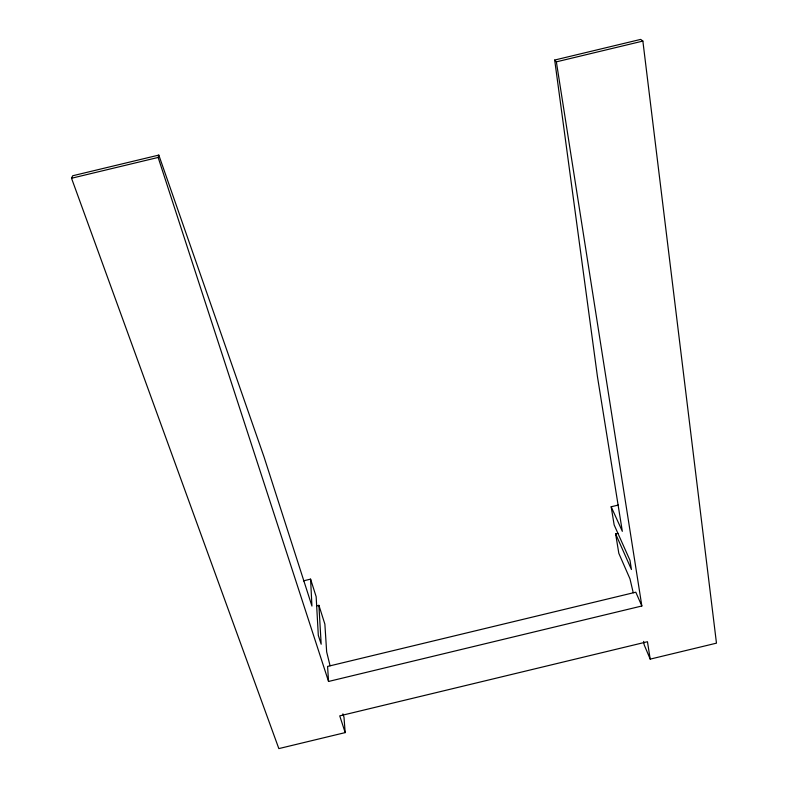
<?xml version="1.0" encoding="UTF-8"?>
<svg xmlns="http://www.w3.org/2000/svg" width="788" height="788" viewBox="0 0 788 788"><rect width="100%" height="100%" fill="white"/><g stroke="black" fill="none" stroke-linecap="round" stroke-linejoin="round"><path stroke-width="1.18" d="M643.638 641.393L644.18 644.84L650.198 659.123L716.469 643.156L642.87 41.075L640.683 39.4L554.683 60.046L556.358 61.848L641.846 605.992L328.547 681.462L158.152 157.442L158.802 155.088L72.683 175.763L71.531 178.246L278.844 748.6L345.183 732.613L343.982 717.169L342.908 713.839M303.449 580.855L310.58 579.131L316.155 596.674L318.313 635.345L321.179 644.22L318.904 605.332L316.52 605.903M618.019 533.318L615.625 533.89L631.444 569.507L629.976 560.298L614.157 524.926L611.173 506.773L618.294 505.059M71.531 178.246L158.152 157.442M556.358 61.848L642.87 41.075M611.173 506.773L622.333 531.339L597.462 376.753L554.683 60.046M641.846 605.992L635.808 592.192L327.581 666.431L328.547 681.462M158.802 155.088L264.039 456.951L311.94 606.07L310.58 579.131M345.183 732.613L339.736 715.868L647.46 641.727L650.198 659.123M318.904 605.332L324.873 624.116L326.656 651.873L330.074 665.791M633.247 592.773L629.967 578.825L618.826 553.343L615.625 533.89"/></g></svg>
